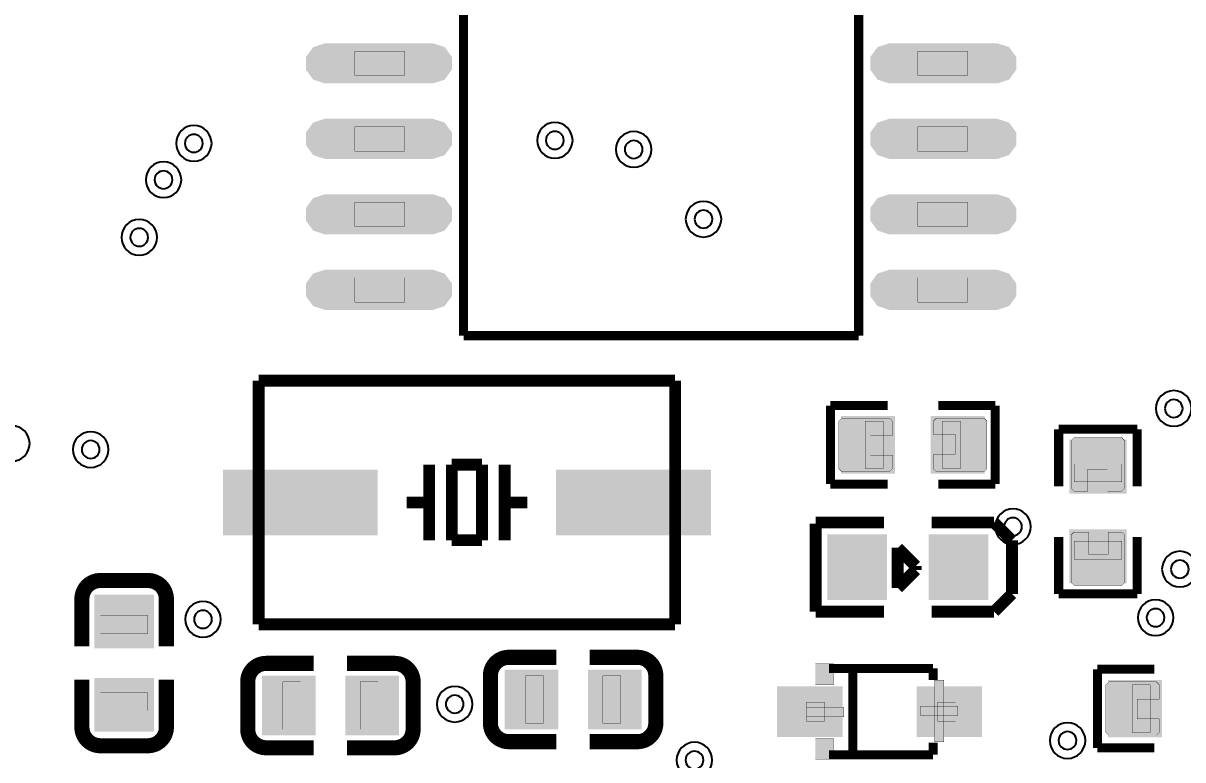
# Model space of a CAD drawing. Header units: millimetres. Extents: x -103 to 1, y -5 to 127.
# Drawn here: x -82.94 to -63.44, y 38.33 to 50.73 of the extents above; entities that cross this region are included whole.
import ezdxf

# ---------------------------------------------------------------- set-up
doc = ezdxf.new("R2010")
doc.units = ezdxf.units.MM
doc.header["$MEASUREMENT"] = 0
for name, color, linetype, true_color in [('Document-Layer', 7, 'Continuous', 0x6464ff), ('Hole-Layer', 7, 'Continuous', 0x222222), ('Multi-Layer', 7, 'Continuous', 0xc0c0c0), ('Pin-Soldering-Layer', 7, 'Continuous', 0xcc9999), ('Top-Layer', 7, 'Continuous', 0xff0000), ('Top-Paste-Mask-Layer', 7, 'Continuous', 0x808080), ('Top-Silkscreen-Layer', 7, 'Continuous', 0xffcc00), ('Top-Solder-Mask-Layer', 7, 'Continuous', 0x800080)]:
    doc.layers.add(name, color=color, linetype=linetype, true_color=true_color)

msp = doc.modelspace()

# ---------------------------------------------------------------- hatches: boundary and pattern name
at = {"layer": 'Document-Layer'}
for points in [[(-67.461, 39.676), (-67.461, 38.636), (-67.617, 38.636), (-67.617, 39.676)], [(-69.769, 39.216), (-69.769, 39.06), (-69.145, 39.06), (-69.145, 39.216)], [(-67.229, 39.236), (-67.229, 39.08), (-67.853, 39.08), (-67.853, 39.236)]]:
    msp.add_hatch(color=256, dxfattribs=at).paths.add_polyline_path(points)
at = {"layer": 'Pin-Soldering-Layer'}
for points in [[(-77.366, 50.257), (-76.531, 50.257), (-76.531, 49.847), (-77.366, 49.847)], [(-67.066, 50.257), (-67.901, 50.257), (-67.901, 49.847), (-67.066, 49.847)], [(-77.366, 48.987), (-76.531, 48.987), (-76.531, 48.577), (-77.366, 48.577)], [(-67.066, 48.987), (-67.901, 48.987), (-67.901, 48.577), (-67.066, 48.577)], [(-77.366, 47.717), (-76.531, 47.717), (-76.531, 47.307), (-77.366, 47.307)], [(-67.066, 47.717), (-67.901, 47.717), (-67.901, 47.307), (-67.066, 47.307)], [(-77.366, 46.447), (-76.531, 46.447), (-76.531, 46.037), (-77.366, 46.037)], [(-67.066, 46.447), (-67.901, 46.447), (-67.901, 46.037), (-67.066, 46.037)], [(-68.783, 44.034), (-68.783, 43.234), (-68.483, 43.234), (-68.483, 44.034)], [(-67.183, 44.034), (-67.183, 43.234), (-67.483, 43.234), (-67.483, 44.034)], [(-64.472, 43.312), (-65.272, 43.312), (-65.272, 43.012), (-64.472, 43.012)], [(-64.472, 41.712), (-65.272, 41.712), (-65.272, 42.012), (-64.472, 42.012)], [(-80.843, 40.762), (-81.643, 40.762), (-81.643, 40.462), (-80.843, 40.462)], [(-78.575, 39.648), (-78.575, 38.848), (-78.275, 38.848), (-78.275, 39.648)], [(-76.975, 39.648), (-76.975, 38.848), (-77.275, 38.848), (-77.275, 39.648)], [(-74.495, 38.95), (-74.495, 39.75), (-74.195, 39.75), (-74.195, 38.95)], [(-72.895, 38.95), (-72.895, 39.75), (-73.195, 39.75), (-73.195, 38.95)], [(-64.295, 39.597), (-64.295, 38.797), (-63.995, 38.797), (-63.995, 39.597)], [(-80.843, 39.162), (-81.643, 39.162), (-81.643, 39.462), (-80.843, 39.462)], [(-69.469, 39.306), (-69.469, 38.986), (-69.769, 38.986), (-69.769, 39.306)], [(-67.269, 39.306), (-67.269, 38.986), (-67.569, 38.986), (-67.569, 39.306)]]:
    msp.add_hatch(color=256, dxfattribs=at).paths.add_polyline_path(points)
at = {"layer": 'Top-Layer'}
for points in [[(-77.867, 49.765), (-78.07, 49.849), (-78.154, 50.052), (-78.07, 50.255), (-77.867, 50.339), (-76.053, 50.339), (-75.85, 50.255), (-75.766, 50.052), (-75.85, 49.849), (-76.053, 49.765)], [(-68.379, 49.765), (-68.582, 49.849), (-68.666, 50.052), (-68.582, 50.255), (-68.379, 50.339), (-66.565, 50.339), (-66.362, 50.255), (-66.278, 50.052), (-66.362, 49.849), (-66.565, 49.765)], [(-77.867, 48.495), (-78.07, 48.579), (-78.154, 48.782), (-78.07, 48.985), (-77.867, 49.069), (-76.053, 49.069), (-75.85, 48.985), (-75.766, 48.782), (-75.85, 48.579), (-76.053, 48.495)], [(-68.379, 48.495), (-68.582, 48.579), (-68.666, 48.782), (-68.582, 48.985), (-68.379, 49.069), (-66.565, 49.069), (-66.362, 48.985), (-66.278, 48.782), (-66.362, 48.579), (-66.565, 48.495)], [(-77.867, 47.225), (-78.07, 47.309), (-78.154, 47.512), (-78.07, 47.715), (-77.867, 47.799), (-76.053, 47.799), (-75.85, 47.715), (-75.766, 47.512), (-75.85, 47.309), (-76.053, 47.225)], [(-68.379, 47.225), (-68.582, 47.309), (-68.666, 47.512), (-68.582, 47.715), (-68.379, 47.799), (-66.565, 47.799), (-66.362, 47.715), (-66.278, 47.512), (-66.362, 47.309), (-66.565, 47.225)], [(-77.867, 45.955), (-78.07, 46.039), (-78.154, 46.242), (-78.07, 46.445), (-77.867, 46.529), (-76.053, 46.529), (-75.85, 46.445), (-75.766, 46.242), (-75.85, 46.039), (-76.053, 45.955)], [(-68.379, 45.955), (-68.582, 46.039), (-68.666, 46.242), (-68.582, 46.445), (-68.379, 46.529), (-66.565, 46.529), (-66.362, 46.445), (-66.278, 46.242), (-66.362, 46.039), (-66.565, 45.955)], [(-68.333, 44.066), (-68.333, 43.202), (-69.139, 43.202), (-69.139, 44.066)], [(-66.826, 44.066), (-66.826, 43.202), (-67.633, 43.202), (-67.633, 44.066)], [(-64.44, 42.862), (-65.304, 42.862), (-65.304, 43.669), (-64.44, 43.669)], [(-77.03, 43.165), (-77.03, 42.165), (-79.53, 42.165), (-79.53, 43.165)], [(-71.43, 43.165), (-71.43, 42.165), (-73.93, 42.165), (-73.93, 43.165)], [(-64.44, 41.355), (-65.304, 41.355), (-65.304, 42.162), (-64.44, 42.162)], [(-69.368, 41.077), (-69.368, 42.077), (-68.468, 42.077), (-68.468, 41.077)], [(-67.668, 41.077), (-67.668, 42.077), (-66.768, 42.077), (-66.768, 41.077)], [(-80.793, 40.262), (-81.693, 40.262), (-81.693, 41.062), (-80.793, 41.062)], [(-74.795, 38.9), (-74.795, 39.8), (-73.995, 39.8), (-73.995, 38.9)], [(-73.395, 38.9), (-73.395, 39.8), (-72.595, 39.8), (-72.595, 38.9)], [(-80.793, 38.862), (-81.693, 38.862), (-81.693, 39.662), (-80.793, 39.662)], [(-78.075, 39.698), (-78.075, 38.798), (-78.875, 38.798), (-78.875, 39.698)], [(-76.675, 39.698), (-76.675, 38.798), (-77.475, 38.798), (-77.475, 39.698)], [(-63.845, 39.629), (-63.845, 38.765), (-64.651, 38.765), (-64.651, 39.629)], [(-70.216, 38.771), (-70.216, 39.521), (-69.216, 39.521), (-69.216, 38.771)], [(-67.871, 38.771), (-67.871, 39.521), (-66.871, 39.521), (-66.871, 38.771)]]:
    msp.add_hatch(color=256, dxfattribs=at).paths.add_polyline_path(points)
at = {"layer": 'Top-Paste-Mask-Layer'}
for points in [[(-77.867, 49.765), (-78.07, 49.849), (-78.154, 50.052), (-78.07, 50.255), (-77.867, 50.339), (-76.053, 50.339), (-75.85, 50.255), (-75.766, 50.052), (-75.85, 49.849), (-76.053, 49.765)], [(-68.379, 49.765), (-68.582, 49.849), (-68.666, 50.052), (-68.582, 50.255), (-68.379, 50.339), (-66.565, 50.339), (-66.362, 50.255), (-66.278, 50.052), (-66.362, 49.849), (-66.565, 49.765)], [(-77.867, 48.495), (-78.07, 48.579), (-78.154, 48.782), (-78.07, 48.985), (-77.867, 49.069), (-76.053, 49.069), (-75.85, 48.985), (-75.766, 48.782), (-75.85, 48.579), (-76.053, 48.495)], [(-68.379, 48.495), (-68.582, 48.579), (-68.666, 48.782), (-68.582, 48.985), (-68.379, 49.069), (-66.565, 49.069), (-66.362, 48.985), (-66.278, 48.782), (-66.362, 48.579), (-66.565, 48.495)], [(-77.867, 47.225), (-78.07, 47.309), (-78.154, 47.512), (-78.07, 47.715), (-77.867, 47.799), (-76.053, 47.799), (-75.85, 47.715), (-75.766, 47.512), (-75.85, 47.309), (-76.053, 47.225)], [(-68.379, 47.225), (-68.582, 47.309), (-68.666, 47.512), (-68.582, 47.715), (-68.379, 47.799), (-66.565, 47.799), (-66.362, 47.715), (-66.278, 47.512), (-66.362, 47.309), (-66.565, 47.225)], [(-77.867, 45.955), (-78.07, 46.039), (-78.154, 46.242), (-78.07, 46.445), (-77.867, 46.529), (-76.053, 46.529), (-75.85, 46.445), (-75.766, 46.242), (-75.85, 46.039), (-76.053, 45.955)], [(-68.379, 45.955), (-68.582, 46.039), (-68.666, 46.242), (-68.582, 46.445), (-68.379, 46.529), (-66.565, 46.529), (-66.362, 46.445), (-66.278, 46.242), (-66.362, 46.039), (-66.565, 45.955)], [(-69.178, 43.184), (-68.378, 43.184), (-68.328, 43.234), (-68.328, 43.462), (-68.698, 43.462), (-68.698, 43.792), (-68.328, 43.792), (-68.328, 44.034), (-68.378, 44.084), (-69.178, 44.084), (-69.228, 44.034), (-69.228, 43.234)], [(-66.788, 44.084), (-67.588, 44.084), (-67.638, 44.034), (-67.638, 43.806), (-67.268, 43.806), (-67.268, 43.476), (-67.638, 43.476), (-67.638, 43.234), (-67.588, 43.184), (-66.788, 43.184), (-66.738, 43.234), (-66.738, 44.034)], [(-65.322, 43.707), (-65.322, 42.907), (-65.272, 42.857), (-65.044, 42.857), (-65.044, 43.227), (-64.714, 43.227), (-64.714, 42.857), (-64.472, 42.857), (-64.422, 42.907), (-64.422, 43.707), (-64.472, 43.757), (-65.272, 43.757)], [(-77.03, 43.165), (-77.03, 42.165), (-79.53, 42.165), (-79.53, 43.165)], [(-71.43, 43.165), (-71.43, 42.165), (-73.93, 42.165), (-73.93, 43.165)], [(-64.422, 41.317), (-64.422, 42.117), (-64.472, 42.167), (-64.7, 42.167), (-64.7, 41.797), (-65.03, 41.797), (-65.03, 42.167), (-65.272, 42.167), (-65.322, 42.117), (-65.322, 41.317), (-65.272, 41.267), (-64.472, 41.267)], [(-69.368, 41.077), (-69.368, 42.077), (-68.468, 42.077), (-68.468, 41.077)], [(-67.668, 41.077), (-67.668, 42.077), (-66.768, 42.077), (-66.768, 41.077)], [(-80.793, 40.262), (-81.693, 40.262), (-81.693, 41.062), (-80.793, 41.062)], [(-74.795, 38.9), (-74.795, 39.8), (-73.995, 39.8), (-73.995, 38.9)], [(-73.395, 38.9), (-73.395, 39.8), (-72.595, 39.8), (-72.595, 38.9)], [(-80.793, 38.862), (-81.693, 38.862), (-81.693, 39.662), (-80.793, 39.662)], [(-78.075, 39.698), (-78.075, 38.798), (-78.875, 38.798), (-78.875, 39.698)], [(-76.675, 39.698), (-76.675, 38.798), (-77.475, 38.798), (-77.475, 39.698)], [(-64.69, 38.747), (-63.89, 38.747), (-63.84, 38.797), (-63.84, 39.025), (-64.21, 39.025), (-64.21, 39.355), (-63.84, 39.355), (-63.84, 39.597), (-63.89, 39.647), (-64.69, 39.647), (-64.74, 39.597), (-64.74, 38.797)], [(-70.216, 38.771), (-70.216, 39.521), (-69.216, 39.521), (-69.216, 38.771)], [(-67.871, 38.771), (-67.871, 39.521), (-66.871, 39.521), (-66.871, 38.771)]]:
    msp.add_hatch(color=256, dxfattribs=at).paths.add_polyline_path(points)
at = {"layer": 'Top-Silkscreen-Layer'}
for points in [[(-69.319, 39.948), (-69.319, 39.596), (-69.623, 39.596), (-69.623, 39.948)], [(-69.319, 38.344), (-69.319, 38.696), (-69.623, 38.696), (-69.623, 38.344)]]:
    msp.add_hatch(color=256, dxfattribs=at).paths.add_polyline_path(points)
at = {"layer": 'Top-Solder-Mask-Layer'}
for points in [[(-77.867, 49.714), (-78.065, 49.779), (-78.188, 49.948), (-78.188, 50.157), (-78.065, 50.326), (-77.867, 50.39), (-76.053, 50.39), (-75.854, 50.326), (-75.731, 50.157), (-75.731, 49.948), (-75.854, 49.779), (-76.053, 49.714)], [(-68.379, 49.714), (-68.577, 49.779), (-68.7, 49.948), (-68.7, 50.157), (-68.577, 50.326), (-68.379, 50.39), (-66.565, 50.39), (-66.366, 50.326), (-66.243, 50.157), (-66.243, 49.948), (-66.366, 49.779), (-66.565, 49.714)], [(-77.867, 48.444), (-78.065, 48.509), (-78.188, 48.678), (-78.188, 48.887), (-78.065, 49.056), (-77.867, 49.12), (-76.053, 49.12), (-75.854, 49.056), (-75.731, 48.887), (-75.731, 48.678), (-75.854, 48.509), (-76.053, 48.444)], [(-68.379, 48.444), (-68.577, 48.509), (-68.7, 48.678), (-68.7, 48.887), (-68.577, 49.056), (-68.379, 49.12), (-66.565, 49.12), (-66.366, 49.056), (-66.243, 48.887), (-66.243, 48.678), (-66.366, 48.509), (-66.565, 48.444)], [(-77.867, 47.174), (-78.065, 47.239), (-78.188, 47.408), (-78.188, 47.617), (-78.065, 47.786), (-77.867, 47.85), (-76.053, 47.85), (-75.854, 47.786), (-75.731, 47.617), (-75.731, 47.408), (-75.854, 47.239), (-76.053, 47.174)], [(-68.379, 47.174), (-68.577, 47.239), (-68.7, 47.408), (-68.7, 47.617), (-68.577, 47.786), (-68.379, 47.85), (-66.565, 47.85), (-66.366, 47.786), (-66.243, 47.617), (-66.243, 47.408), (-66.366, 47.239), (-66.565, 47.174)], [(-77.867, 45.904), (-78.065, 45.969), (-78.188, 46.138), (-78.188, 46.347), (-78.065, 46.516), (-77.867, 46.58), (-76.053, 46.58), (-75.854, 46.516), (-75.731, 46.347), (-75.731, 46.138), (-75.854, 45.969), (-76.053, 45.904)], [(-68.379, 45.904), (-68.577, 45.969), (-68.7, 46.138), (-68.7, 46.347), (-68.577, 46.516), (-68.379, 46.58), (-66.565, 46.58), (-66.366, 46.516), (-66.243, 46.347), (-66.243, 46.138), (-66.366, 45.969), (-66.565, 45.904)], [(-68.282, 44.117), (-68.282, 43.151), (-69.19, 43.151), (-69.19, 44.117)], [(-66.775, 44.117), (-66.775, 43.151), (-67.683, 43.151), (-67.683, 44.117)], [(-64.389, 42.811), (-65.354, 42.811), (-65.354, 43.719), (-64.389, 43.719)], [(-76.979, 43.216), (-76.979, 42.114), (-79.581, 42.114), (-79.581, 43.216)], [(-71.379, 43.216), (-71.379, 42.114), (-73.981, 42.114), (-73.981, 43.216)], [(-69.419, 41.026), (-69.419, 42.128), (-68.417, 42.128), (-68.417, 41.026)], [(-67.719, 41.026), (-67.719, 42.128), (-66.717, 42.128), (-66.717, 41.026)], [(-64.389, 41.305), (-65.354, 41.305), (-65.354, 42.213), (-64.389, 42.213)], [(-80.742, 40.211), (-81.744, 40.211), (-81.744, 41.113), (-80.742, 41.113)], [(-74.846, 38.849), (-74.846, 39.851), (-73.944, 39.851), (-73.944, 38.849)], [(-73.446, 38.849), (-73.446, 39.851), (-72.544, 39.851), (-72.544, 38.849)], [(-80.742, 38.811), (-81.744, 38.811), (-81.744, 39.713), (-80.742, 39.713)], [(-78.024, 39.749), (-78.024, 38.747), (-78.926, 38.747), (-78.926, 39.749)], [(-76.624, 39.749), (-76.624, 38.747), (-77.526, 38.747), (-77.526, 39.749)], [(-63.794, 39.68), (-63.794, 38.714), (-64.702, 38.714), (-64.702, 39.68)], [(-70.267, 38.72), (-70.267, 39.572), (-69.165, 39.572), (-69.165, 38.72)], [(-67.922, 38.72), (-67.922, 39.572), (-66.82, 39.572), (-66.82, 38.72)]]:
    msp.add_hatch(color=256, dxfattribs=at).paths.add_polyline_path(points)

# ---------------------------------------------------------------- linework, layer by layer
at = {"layer": 'Document-Layer', "const_width": 0.00508}
for points in [[(-67.461, 39.676), (-67.461, 38.636), (-67.617, 38.636), (-67.617, 39.676)], [(-69.769, 39.216), (-69.769, 39.06), (-69.145, 39.06), (-69.145, 39.216)], [(-67.229, 39.236), (-67.229, 39.08), (-67.853, 39.08), (-67.853, 39.236)]]:
    msp.add_lwpolyline(points, close=True, dxfattribs=at)
at = {"layer": 'Hole-Layer'}
for points in [[(-80.221, 48.706, 1), (-79.921, 48.706), (-79.921, 48.706, 1), (-80.221, 48.706)], [(-74.152, 48.757, 1), (-73.852, 48.757), (-73.852, 48.757, 1), (-74.152, 48.757)], [(-72.826, 48.604, 1), (-72.526, 48.604), (-72.526, 48.604, 1), (-72.826, 48.604)], [(-80.731, 48.094, 1), (-80.431, 48.094), (-80.431, 48.094, 1), (-80.731, 48.094)], [(-71.653, 47.431, 1), (-71.353, 47.431), (-71.353, 47.431, 1), (-71.653, 47.431)], [(-81.139, 47.125, 1), (-80.839, 47.125), (-80.839, 47.125, 1), (-81.139, 47.125)], [(-63.747, 44.246, 1), (-63.447, 44.246), (-63.447, 44.246, 1), (-63.747, 44.246)], [(-81.955, 43.555, 1), (-81.655, 43.555), (-81.655, 43.555, 1), (-81.955, 43.555)], [(-66.45, 42.257, 1), (-66.15, 42.257), (-66.15, 42.257, 1), (-66.45, 42.257)], [(-63.645, 41.543, 1), (-63.345, 41.543), (-63.345, 41.543, 1), (-63.645, 41.543)], [(-80.068, 40.699, 1), (-79.768, 40.699), (-79.768, 40.699, 1), (-80.068, 40.699)], [(-64.053, 40.727, 1), (-63.753, 40.727), (-63.753, 40.727, 1), (-64.053, 40.727)], [(-75.835, 39.271, 1), (-75.535, 39.271), (-75.535, 39.271, 1), (-75.835, 39.271)], [(-65.533, 38.659, 1), (-65.233, 38.659), (-65.233, 38.659, 1), (-65.533, 38.659)], [(-71.805, 38.33, 1), (-71.505, 38.33), (-71.505, 38.33, 1), (-71.805, 38.33)]]:
    msp.add_lwpolyline(points, format="xyb", dxfattribs=at)
at = {"layer": 'Multi-Layer'}
for points in [[(-80.371, 48.706, 1), (-79.771, 48.706, 1)], [(-74.302, 48.757, 1), (-73.702, 48.757, 1)], [(-72.976, 48.604, 1), (-72.376, 48.604, 1)], [(-80.881, 48.094, 1), (-80.281, 48.094, 1)], [(-71.803, 47.431, 1), (-71.203, 47.431, 1)], [(-81.289, 47.125, 1), (-80.689, 47.125, 1)], [(-63.897, 44.246, 1), (-63.297, 44.246, 1)], [(-83.431, 43.657, 1), (-82.831, 43.657, 1)], [(-82.105, 43.555, 1), (-81.505, 43.555, 1)], [(-66.6, 42.257, 1), (-66, 42.257, 1)], [(-63.795, 41.543, 1), (-63.195, 41.543, 1)], [(-80.218, 40.699, 1), (-79.618, 40.699, 1)], [(-64.203, 40.727, 1), (-63.603, 40.727, 1)], [(-75.985, 39.271, 1), (-75.385, 39.271, 1)], [(-65.683, 38.659, 1), (-65.083, 38.659, 1)], [(-71.955, 38.33, 1), (-71.355, 38.33, 1)]]:
    msp.add_lwpolyline(points, format="xyb", close=True, dxfattribs=at)
at = {"layer": 'Pin-Soldering-Layer', "const_width": 0.00508}
for points in [[(-77.366, 50.257), (-76.531, 50.257), (-76.531, 49.847), (-77.366, 49.847)], [(-67.066, 50.257), (-67.901, 50.257), (-67.901, 49.847), (-67.066, 49.847)], [(-77.366, 48.987), (-76.531, 48.987), (-76.531, 48.577), (-77.366, 48.577)], [(-67.066, 48.987), (-67.901, 48.987), (-67.901, 48.577), (-67.066, 48.577)], [(-77.366, 47.717), (-76.531, 47.717), (-76.531, 47.307), (-77.366, 47.307)], [(-67.066, 47.717), (-67.901, 47.717), (-67.901, 47.307), (-67.066, 47.307)], [(-77.366, 46.447), (-76.531, 46.447), (-76.531, 46.037), (-77.366, 46.037)], [(-67.066, 46.447), (-67.901, 46.447), (-67.901, 46.037), (-67.066, 46.037)], [(-68.783, 44.034), (-68.783, 43.234), (-68.483, 43.234), (-68.483, 44.034)], [(-67.183, 44.034), (-67.183, 43.234), (-67.483, 43.234), (-67.483, 44.034)], [(-64.472, 43.312), (-65.272, 43.312), (-65.272, 43.012), (-64.472, 43.012)], [(-64.472, 41.712), (-65.272, 41.712), (-65.272, 42.012), (-64.472, 42.012)], [(-80.843, 40.762), (-81.643, 40.762), (-81.643, 40.462), (-80.843, 40.462)], [(-78.575, 39.648), (-78.575, 38.848), (-78.275, 38.848), (-78.275, 39.648)], [(-76.975, 39.648), (-76.975, 38.848), (-77.275, 38.848), (-77.275, 39.648)], [(-74.495, 38.95), (-74.495, 39.75), (-74.195, 39.75), (-74.195, 38.95)], [(-72.895, 38.95), (-72.895, 39.75), (-73.195, 39.75), (-73.195, 38.95)], [(-64.295, 39.597), (-64.295, 38.797), (-63.995, 38.797), (-63.995, 39.597)], [(-80.843, 39.162), (-81.643, 39.162), (-81.643, 39.462), (-80.843, 39.462)], [(-69.469, 39.306), (-69.469, 38.986), (-69.769, 38.986), (-69.769, 39.306)], [(-67.269, 39.306), (-67.269, 38.986), (-67.569, 38.986), (-67.569, 39.306)]]:
    msp.add_lwpolyline(points, close=True, dxfattribs=at)
at = {"layer": 'Top-Paste-Mask-Layer', "const_width": 0.00508}
for points in [[(-69.178, 43.184), (-68.378, 43.184), (-68.328, 43.234), (-68.328, 43.462), (-68.698, 43.462), (-68.698, 43.792), (-68.328, 43.792), (-68.328, 44.034), (-68.378, 44.084), (-69.178, 44.084), (-69.228, 44.034), (-69.228, 43.234)], [(-66.788, 44.084), (-67.588, 44.084), (-67.638, 44.034), (-67.638, 43.806), (-67.268, 43.806), (-67.268, 43.476), (-67.638, 43.476), (-67.638, 43.234), (-67.588, 43.184), (-66.788, 43.184), (-66.738, 43.234), (-66.738, 44.034)], [(-65.322, 43.707), (-65.322, 42.907), (-65.272, 42.857), (-65.044, 42.857), (-65.044, 43.227), (-64.714, 43.227), (-64.714, 42.857), (-64.472, 42.857), (-64.422, 42.907), (-64.422, 43.707), (-64.472, 43.757), (-65.272, 43.757)], [(-64.422, 41.317), (-64.422, 42.117), (-64.472, 42.167), (-64.7, 42.167), (-64.7, 41.797), (-65.03, 41.797), (-65.03, 42.167), (-65.272, 42.167), (-65.322, 42.117), (-65.322, 41.317), (-65.272, 41.267), (-64.472, 41.267)], [(-64.69, 38.747), (-63.89, 38.747), (-63.84, 38.797), (-63.84, 39.025), (-64.21, 39.025), (-64.21, 39.355), (-63.84, 39.355), (-63.84, 39.597), (-63.89, 39.647), (-64.69, 39.647), (-64.74, 39.597), (-64.74, 38.797)]]:
    msp.add_lwpolyline(points, close=True, dxfattribs=at)
at = {"layer": 'Top-Silkscreen-Layer'}
for points, const_width in [([(-75.537, 45.471), (-75.537, 63.523)], 0.152), ([(-75.537, 45.471), (-75.537, 63.523)], 0.152), ([(-68.894, 63.523), (-68.894, 45.471)], 0.152), ([(-68.894, 63.523), (-68.894, 45.471)], 0.152), ([(-68.894, 45.471), (-75.537, 45.471)], 0.152), ([(-68.894, 45.471), (-75.537, 45.471)], 0.152), ([(-78.98, 40.615), (-78.98, 44.715)], 0.2), ([(-78.98, 44.715), (-71.98, 44.715)], 0.2), ([(-78.98, 40.615), (-78.98, 44.715)], 0.2), ([(-78.98, 44.715), (-71.98, 44.715)], 0.2), ([(-71.98, 40.615), (-71.98, 44.715)], 0.2), ([(-71.98, 40.615), (-71.98, 44.715)], 0.2), ([(-68.409, 44.295), (-69.368, 44.295)], 0.152), ([(-69.368, 44.295), (-69.368, 42.973)], 0.152), ([(-68.409, 44.295), (-69.368, 44.295)], 0.152), ([(-69.368, 44.295), (-69.368, 42.973)], 0.152), ([(-67.556, 44.295), (-66.598, 44.295)], 0.152), ([(-67.556, 44.295), (-66.598, 44.295)], 0.152), ([(-66.598, 44.295), (-66.598, 42.973)], 0.152), ([(-66.598, 44.295), (-66.598, 42.973)], 0.152), ([(-64.211, 43.897), (-65.532, 43.897)], 0.152), ([(-65.532, 43.897), (-65.532, 42.938)], 0.152), ([(-64.211, 43.897), (-65.532, 43.897)], 0.152), ([(-65.532, 43.897), (-65.532, 42.938)], 0.152), ([(-64.211, 42.938), (-64.211, 43.897)], 0.152), ([(-64.211, 42.938), (-64.211, 43.897)], 0.152), ([(-76.115, 42.665), (-76.115, 43.3)], 0.2), ([(-76.115, 42.665), (-76.115, 43.3)], 0.2), ([(-75.734, 43.3), (-75.226, 43.3)], 0.2), ([(-75.734, 42.03), (-75.734, 43.3)], 0.2), ([(-75.734, 43.3), (-75.226, 43.3)], 0.2), ([(-75.734, 42.03), (-75.734, 43.3)], 0.2), ([(-75.226, 42.03), (-75.226, 43.3)], 0.2), ([(-75.226, 42.03), (-75.226, 43.3)], 0.2), ([(-74.845, 42.665), (-74.845, 43.3)], 0.2), ([(-74.845, 42.665), (-74.845, 43.3)], 0.2), ([(-69.368, 42.973), (-68.409, 42.973)], 0.152), ([(-69.368, 42.973), (-68.409, 42.973)], 0.152), ([(-66.598, 42.973), (-67.556, 42.973)], 0.152), ([(-66.598, 42.973), (-67.556, 42.973)], 0.152), ([(-76.496, 42.665), (-76.115, 42.665)], 0.2), ([(-76.496, 42.665), (-76.115, 42.665)], 0.2), ([(-76.115, 42.03), (-76.115, 42.665)], 0.2), ([(-76.115, 42.03), (-76.115, 42.665)], 0.2), ([(-74.845, 42.665), (-74.464, 42.665)], 0.2), ([(-74.845, 42.03), (-74.845, 42.665)], 0.2), ([(-74.845, 42.665), (-74.464, 42.665)], 0.2), ([(-74.845, 42.03), (-74.845, 42.665)], 0.2), ([(-69.618, 42.327), (-68.468, 42.327)], 0.2), ([(-69.618, 42.327), (-68.468, 42.327)], 0.2), ([(-69.618, 40.827), (-69.618, 42.307)], 0.2), ([(-69.618, 40.827), (-69.618, 42.307)], 0.2), ([(-67.668, 42.327), (-66.618, 42.327)], 0.2), ([(-67.668, 42.327), (-66.618, 42.327)], 0.2), ([(-66.618, 42.327), (-66.318, 42.027)], 0.2), ([(-66.618, 42.327), (-66.318, 42.027)], 0.2), ([(-75.734, 42.03), (-75.226, 42.03)], 0.2), ([(-75.734, 42.03), (-75.226, 42.03)], 0.2), ([(-66.318, 41.127), (-66.318, 42.027)], 0.2), ([(-66.318, 41.127), (-66.318, 42.027)], 0.2), ([(-65.532, 41.127), (-65.532, 42.086)], 0.152), ([(-65.532, 41.127), (-65.532, 42.086)], 0.152), ([(-64.211, 42.086), (-64.211, 41.127)], 0.152), ([(-64.211, 42.086), (-64.211, 41.127)], 0.152), ([(-68.238, 41.227), (-68.238, 41.907)], 0.2), ([(-68.238, 41.898), (-68.238, 41.907)], 0.2), ([(-68.238, 41.227), (-68.238, 41.907)], 0.2), ([(-68.238, 41.898), (-68.238, 41.907)], 0.2), ([(-68.238, 41.898), (-67.934, 41.594)], 0.2), ([(-68.238, 41.898), (-67.934, 41.594)], 0.2), ([(-68.238, 41.227), (-67.934, 41.531)], 0.2), ([(-68.238, 41.227), (-67.934, 41.531)], 0.2), ([(-67.934, 41.531), (-67.934, 41.594)], 0.2), ([(-67.934, 41.531), (-67.934, 41.594)], 0.2), ([(-81.643, 41.352), (-80.843, 41.352)], 0.254), ([(-81.643, 41.352), (-80.843, 41.352)], 0.254), ([(-81.953, 40.242), (-81.953, 41.042)], 0.254), ([(-81.953, 40.242), (-81.953, 41.042)], 0.254), ([(-80.533, 40.242), (-80.533, 41.042)], 0.254), ([(-80.533, 40.242), (-80.533, 41.042)], 0.254), ([(-66.618, 40.827), (-66.318, 41.127)], 0.2), ([(-66.618, 40.827), (-66.318, 41.127)], 0.2), ([(-64.211, 41.127), (-65.532, 41.127)], 0.152), ([(-64.211, 41.127), (-65.532, 41.127)], 0.152), ([(-69.618, 40.827), (-68.468, 40.827)], 0.2), ([(-69.618, 40.827), (-68.468, 40.827)], 0.2), ([(-67.668, 40.827), (-66.618, 40.827)], 0.2), ([(-67.668, 40.827), (-66.618, 40.827)], 0.2), ([(-78.98, 40.615), (-71.98, 40.615)], 0.2), ([(-78.98, 40.615), (-71.98, 40.615)], 0.2), ([(-73.975, 40.06), (-74.775, 40.06)], 0.254), ([(-73.975, 40.06), (-74.775, 40.06)], 0.254), ([(-73.415, 40.06), (-72.615, 40.06)], 0.254), ([(-73.415, 40.06), (-72.615, 40.06)], 0.254), ([(-78.055, 39.958), (-78.855, 39.958)], 0.254), ([(-78.055, 39.958), (-78.855, 39.958)], 0.254), ([(-77.495, 39.958), (-76.695, 39.958)], 0.254), ([(-77.495, 39.958), (-76.695, 39.958)], 0.254), ([(-81.953, 39.682), (-81.953, 38.882)], 0.254), ([(-81.953, 39.682), (-81.953, 38.882)], 0.254), ([(-80.533, 39.682), (-80.533, 38.882)], 0.254), ([(-80.533, 39.682), (-80.533, 38.882)], 0.254), ([(-79.165, 38.848), (-79.165, 39.648)], 0.254), ([(-79.165, 38.848), (-79.165, 39.648)], 0.254), ([(-76.385, 39.648), (-76.385, 38.848)], 0.254), ([(-76.385, 39.648), (-76.385, 38.848)], 0.254), ([(-75.085, 38.95), (-75.085, 39.75)], 0.254), ([(-75.085, 38.95), (-75.085, 39.75)], 0.254), ([(-72.305, 39.75), (-72.305, 38.95)], 0.254), ([(-72.305, 39.75), (-72.305, 38.95)], 0.254), ([(-69.395, 39.872), (-67.642, 39.872)], 0.152), ([(-69.395, 39.872), (-67.642, 39.872)], 0.152), ([(-68.99, 39.872), (-68.99, 38.42)], 0.152), ([(-68.99, 39.872), (-68.99, 38.42)], 0.152), ([(-67.642, 39.872), (-67.642, 39.676)], 0.152), ([(-67.642, 39.872), (-67.642, 39.676)], 0.152), ([(-63.921, 39.858), (-64.88, 39.858)], 0.152), ([(-64.88, 39.858), (-64.88, 38.536)], 0.152), ([(-63.921, 39.858), (-64.88, 39.858)], 0.152), ([(-64.88, 39.858), (-64.88, 38.536)], 0.152), ([(-80.843, 38.572), (-81.643, 38.572)], 0.254), ([(-80.843, 38.572), (-81.643, 38.572)], 0.254), ([(-78.055, 38.538), (-78.855, 38.538)], 0.254), ([(-78.055, 38.538), (-78.855, 38.538)], 0.254), ([(-77.495, 38.538), (-76.695, 38.538)], 0.254), ([(-77.495, 38.538), (-76.695, 38.538)], 0.254), ([(-73.975, 38.64), (-74.775, 38.64)], 0.254), ([(-73.975, 38.64), (-74.775, 38.64)], 0.254), ([(-73.415, 38.64), (-72.615, 38.64)], 0.254), ([(-73.415, 38.64), (-72.615, 38.64)], 0.254), ([(-67.642, 38.42), (-67.642, 38.626)], 0.152), ([(-67.642, 38.42), (-67.642, 38.626)], 0.152), ([(-64.88, 38.536), (-63.921, 38.536)], 0.152), ([(-64.88, 38.536), (-63.921, 38.536)], 0.152), ([(-69.395, 38.42), (-67.642, 38.42)], 0.152), ([(-69.395, 38.42), (-67.642, 38.42)], 0.152)]:
    msp.add_lwpolyline(points, dxfattribs=dict(at, const_width=const_width))
at = {"layer": 'Top-Silkscreen-Layer', "const_width": 0.254}
for points in [[(-81.953, 41.042, -0.414), (-81.643, 41.352)], [(-81.953, 41.042, -0.414), (-81.643, 41.352)], [(-80.843, 41.352, -0.414), (-80.533, 41.042)], [(-80.843, 41.352, -0.414), (-80.533, 41.042)], [(-75.085, 39.75, -0.414), (-74.775, 40.06)], [(-75.085, 39.75, -0.414), (-74.775, 40.06)], [(-72.615, 40.06, -0.414), (-72.305, 39.75)], [(-72.615, 40.06, -0.414), (-72.305, 39.75)], [(-79.165, 39.648, -0.414), (-78.855, 39.958)], [(-79.165, 39.648, -0.414), (-78.855, 39.958)], [(-76.695, 39.958, -0.414), (-76.385, 39.648)], [(-76.695, 39.958, -0.414), (-76.385, 39.648)], [(-81.643, 38.572, -0.414), (-81.953, 38.882)], [(-81.643, 38.572, -0.414), (-81.953, 38.882)], [(-80.533, 38.882, -0.414), (-80.843, 38.572)], [(-80.533, 38.882, -0.414), (-80.843, 38.572)], [(-74.775, 38.64, -0.414), (-75.085, 38.95)], [(-74.775, 38.64, -0.414), (-75.085, 38.95)], [(-72.305, 38.95, -0.414), (-72.615, 38.64)], [(-72.305, 38.95, -0.414), (-72.615, 38.64)], [(-78.855, 38.538, -0.414), (-79.165, 38.848)], [(-78.855, 38.538, -0.414), (-79.165, 38.848)], [(-76.385, 38.848, -0.414), (-76.695, 38.538)], [(-76.385, 38.848, -0.414), (-76.695, 38.538)]]:
    msp.add_lwpolyline(points, format="xyb", dxfattribs=at)
at = {"layer": 'Top-Silkscreen-Layer', "const_width": 0.00508}
for points in [[(-69.319, 39.948), (-69.319, 39.596), (-69.623, 39.596), (-69.623, 39.948)], [(-69.319, 38.344), (-69.319, 38.696), (-69.623, 38.696), (-69.623, 38.344)]]:
    msp.add_lwpolyline(points, close=True, dxfattribs=at)

doc.saveas('drawing.dxf')
